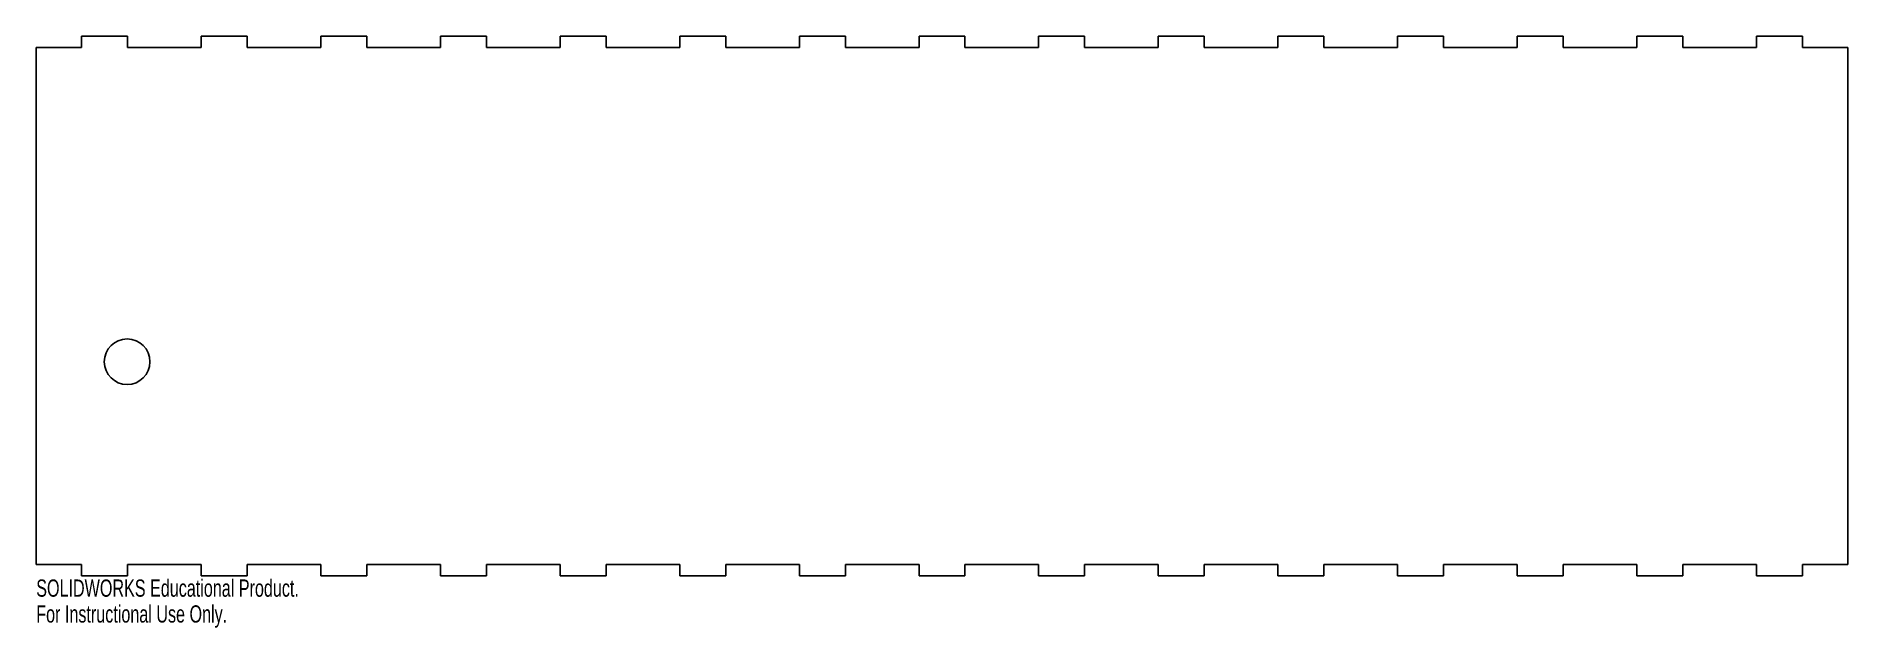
# Model space of a CAD drawing. Header units: millimetres. Extents: x 0 to 50.8, y -1.8 to 14.8.
import ezdxf

# ---------------------------------------------------------------- set-up
doc = ezdxf.new("R2010")
doc.units = ezdxf.units.MM
doc.styles.add('SLDTEXTSTYLE0', font='TXT', dxfattribs={"width": 0.7})

msp = doc.modelspace()

# ---------------------------------------------------------------- linework, layer by layer
at = {"color": 7, "linetype": 'Continuous', "lineweight": 25}
for p, q in [((1.26, 14.806), (1.26, 14.488)), ((2.55, 14.806), (1.26, 14.806)), ((2.55, 14.488), (2.55, 14.806)), ((5.907, 14.806), (4.616, 14.806)), ((4.616, 14.806), (4.616, 14.488)), ((5.907, 14.488), (5.907, 14.806)), ((9.263, 14.806), (7.973, 14.806)), ((7.973, 14.806), (7.973, 14.488)), ((9.263, 14.488), (9.263, 14.806)), ((12.619, 14.806), (11.329, 14.806)), ((11.329, 14.806), (11.329, 14.488)), ((12.619, 14.488), (12.619, 14.806)), ((15.976, 14.806), (14.686, 14.806)), ((14.686, 14.806), (14.686, 14.488)), ((15.976, 14.488), (15.976, 14.806)), ((19.332, 14.806), (18.042, 14.806)), ((18.042, 14.806), (18.042, 14.488)), ((19.332, 14.488), (19.332, 14.806)), ((22.689, 14.806), (21.398, 14.806)), ((21.398, 14.806), (21.398, 14.488)), ((22.689, 14.488), (22.689, 14.806)), ((26.045, 14.806), (24.755, 14.806)), ((24.755, 14.806), (24.755, 14.488)), ((26.045, 14.488), (26.045, 14.806)), ((29.402, 14.806), (28.111, 14.806)), ((28.111, 14.806), (28.111, 14.488)), ((29.402, 14.488), (29.402, 14.806)), ((32.758, 14.806), (31.468, 14.806)), ((31.468, 14.806), (31.468, 14.488)), ((32.758, 14.488), (32.758, 14.806)), ((36.114, 14.806), (34.824, 14.806)), ((34.824, 14.806), (34.824, 14.488)), ((36.114, 14.488), (36.114, 14.806)), ((39.471, 14.806), (38.181, 14.806)), ((38.181, 14.806), (38.181, 14.488)), ((39.471, 14.488), (39.471, 14.806)), ((42.827, 14.806), (41.537, 14.806)), ((41.537, 14.806), (41.537, 14.488)), ((42.827, 14.488), (42.827, 14.806)), ((46.184, 14.806), (44.893, 14.806)), ((44.893, 14.806), (44.893, 14.488)), ((46.184, 14.488), (46.184, 14.806)), ((49.54, 14.806), (48.25, 14.806)), ((48.25, 14.806), (48.25, 14.488)), ((49.54, 14.488), (49.54, 14.806)), ((1.26, 14.488), (-0.01, 14.488)), ((-0.01, 14.488), (-0.01, -0.01)), ((4.616, 14.488), (2.55, 14.488)), ((7.973, 14.488), (5.907, 14.488)), ((11.329, 14.488), (9.263, 14.488)), ((14.686, 14.488), (12.619, 14.488)), ((18.042, 14.488), (15.976, 14.488)), ((21.398, 14.488), (19.332, 14.488)), ((24.755, 14.488), (22.689, 14.488)), ((28.111, 14.488), (26.045, 14.488)), ((31.468, 14.488), (29.402, 14.488)), ((34.824, 14.488), (32.758, 14.488)), ((38.181, 14.488), (36.114, 14.488)), ((41.537, 14.488), (39.471, 14.488)), ((44.893, 14.488), (42.827, 14.488)), ((48.25, 14.488), (46.184, 14.488)), ((50.81, 14.488), (49.54, 14.488)), ((50.81, -0.01), (50.81, 14.488)), ((-0.01, -0.01), (1.26, -0.01)), ((1.26, -0.01), (1.26, -0.328)), ((1.26, -0.328), (2.55, -0.328)), ((2.55, -0.328), (2.55, -0.01)), ((2.55, -0.01), (4.616, -0.01)), ((4.616, -0.01), (4.616, -0.328)), ((4.616, -0.328), (5.907, -0.328)), ((5.907, -0.328), (5.907, -0.01)), ((5.907, -0.01), (7.973, -0.01)), ((7.973, -0.01), (7.973, -0.328)), ((7.973, -0.328), (9.263, -0.328)), ((9.263, -0.328), (9.263, -0.01)), ((9.263, -0.01), (11.329, -0.01)), ((11.329, -0.01), (11.329, -0.328)), ((11.329, -0.328), (12.619, -0.328)), ((12.619, -0.328), (12.619, -0.01)), ((12.619, -0.01), (14.686, -0.01)), ((14.686, -0.01), (14.686, -0.328)), ((14.686, -0.328), (15.976, -0.328)), ((15.976, -0.328), (15.976, -0.01)), ((15.976, -0.01), (18.042, -0.01)), ((18.042, -0.01), (18.042, -0.328)), ((18.042, -0.328), (19.332, -0.328)), ((19.332, -0.328), (19.332, -0.01)), ((19.332, -0.01), (21.398, -0.01)), ((21.398, -0.01), (21.398, -0.328)), ((21.398, -0.328), (22.689, -0.328)), ((22.689, -0.328), (22.689, -0.01)), ((22.689, -0.01), (24.755, -0.01)), ((24.755, -0.01), (24.755, -0.328)), ((24.755, -0.328), (26.045, -0.328)), ((26.045, -0.328), (26.045, -0.01)), ((26.045, -0.01), (28.111, -0.01)), ((28.111, -0.01), (28.111, -0.328)), ((28.111, -0.328), (29.402, -0.328)), ((29.402, -0.328), (29.402, -0.01)), ((29.402, -0.01), (31.468, -0.01)), ((31.468, -0.01), (31.468, -0.328)), ((31.468, -0.328), (32.758, -0.328)), ((32.758, -0.328), (32.758, -0.01)), ((32.758, -0.01), (34.824, -0.01)), ((34.824, -0.01), (34.824, -0.328)), ((34.824, -0.328), (36.114, -0.328)), ((36.114, -0.328), (36.114, -0.01)), ((36.114, -0.01), (38.181, -0.01)), ((38.181, -0.01), (38.181, -0.328)), ((38.181, -0.328), (39.471, -0.328)), ((39.471, -0.328), (39.471, -0.01)), ((39.471, -0.01), (41.537, -0.01)), ((41.537, -0.01), (41.537, -0.328)), ((41.537, -0.328), (42.827, -0.328)), ((42.827, -0.328), (42.827, -0.01)), ((42.827, -0.01), (44.893, -0.01)), ((44.893, -0.01), (44.893, -0.328)), ((44.893, -0.328), (46.184, -0.328)), ((46.184, -0.328), (46.184, -0.01)), ((46.184, -0.01), (48.25, -0.01)), ((48.25, -0.01), (48.25, -0.328)), ((48.25, -0.328), (49.54, -0.328)), ((49.54, -0.328), (49.54, -0.01)), ((49.54, -0.01), (50.81, -0.01))]:
    msp.add_line(p, q, dxfattribs=at)
msp.add_circle((2.54, 5.677), 0.64, dxfattribs=at)

# ---------------------------------------------------------------- texts
at = {"color": 7, "linetype": 'Continuous', "char_height": 0.48336, "attachment_point": 1, "style": 'SLDTEXTSTYLE0'}
for s, insert in [('SOLIDWORKS Educational Product.', (-0.01, -0.43)), ('For Instructional Use Only.', (-0.01, -1.155))]:
    msp.add_mtext(s, dxfattribs=dict(at, insert=insert))

doc.saveas('drawing.dxf')
